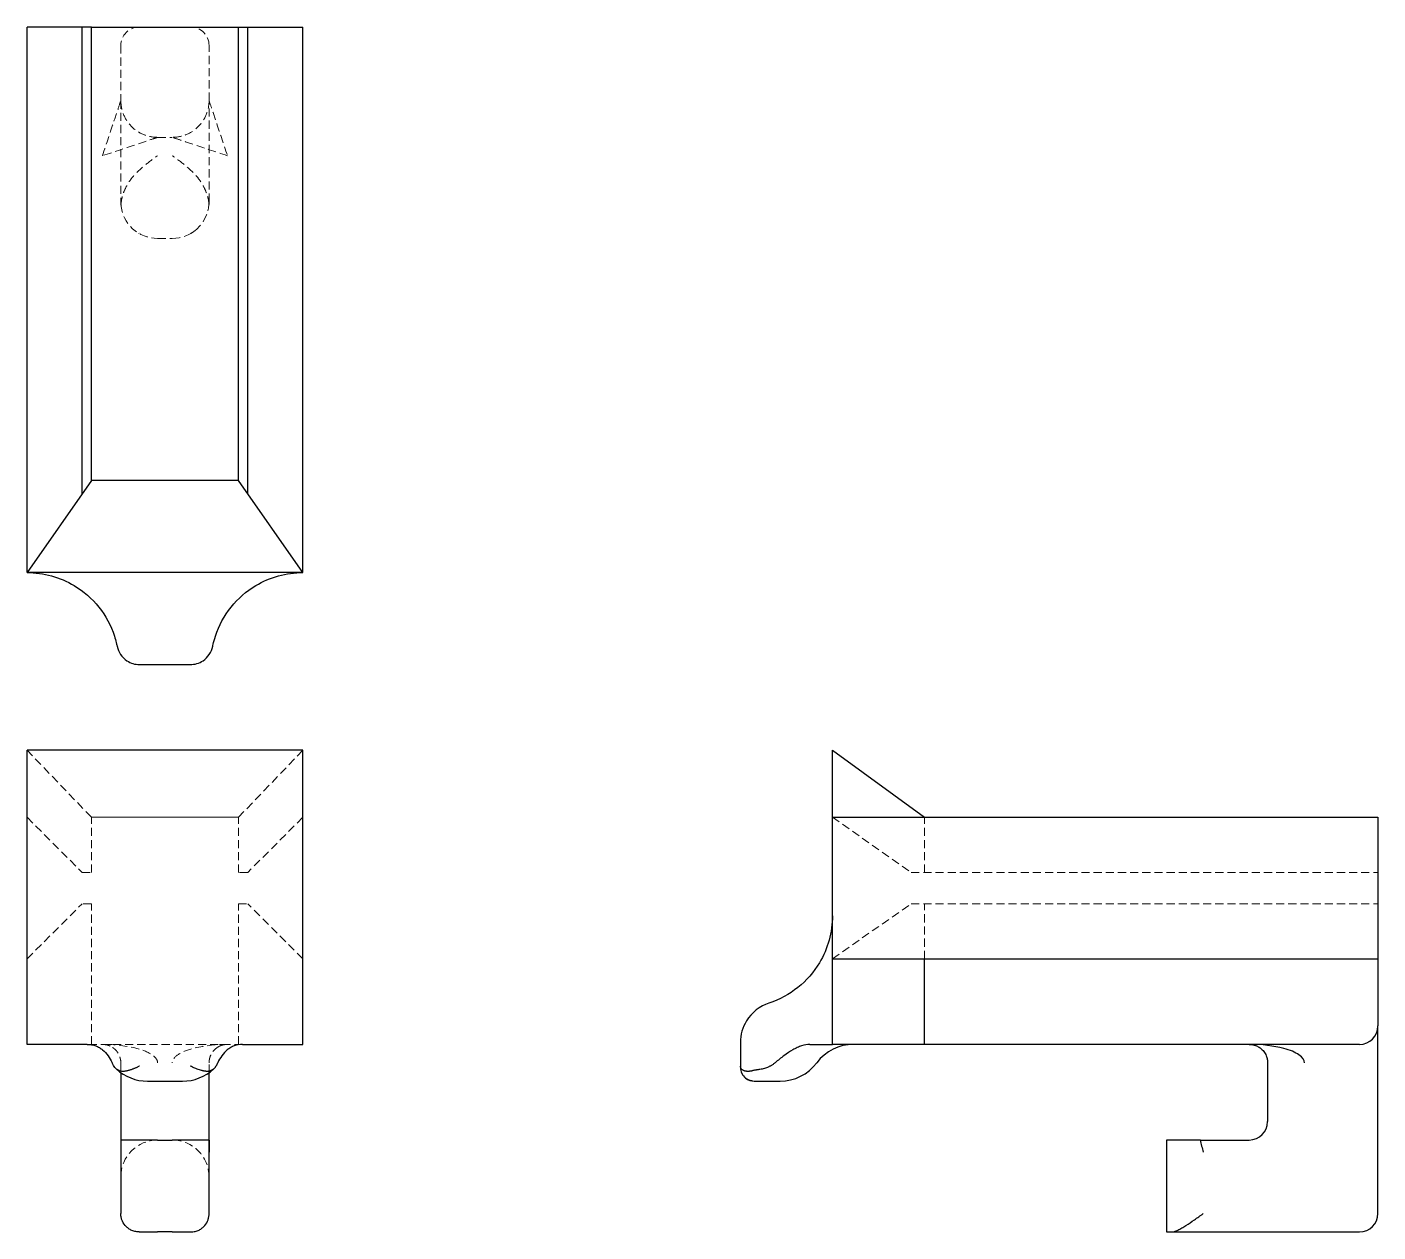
# Model space of a CAD drawing. Header units: millimetres. Extents: x 61 to 273, y 19 to 208.
import ezdxf

# ---------------------------------------------------------------- set-up
doc = ezdxf.new("R2010")
doc.units = ezdxf.units.MM
doc.linetypes.add('HIDDEN', pattern=[1.905, 1.27, -0.635])

msp = doc.modelspace()

# ---------------------------------------------------------------- linework, layer by layer
at = {"color": 7, "linetype": 'Continuous', "lineweight": 25}
for p, q in [((70.04, 208), (61.4, 208)), ((61.4, 122.55), (61.4, 208)), ((70.04, 134.89), (70.04, 208)), ((71.48, 208), (70.04, 208)), ((71.48, 136.95), (71.48, 208)), ((71.48, 208), (94.52, 208)), ((94.52, 136.95), (94.52, 208)), ((94.52, 208), (95.96, 208)), ((95.96, 134.89), (95.96, 208)), ((95.96, 208), (104.61, 208)), ((104.61, 122.55), (104.61, 208)), ((71.48, 136.95), (61.4, 122.55)), ((94.52, 136.95), (71.48, 136.95)), ((104.61, 122.55), (94.52, 136.95)), ((104.61, 122.55), (61.4, 122.55)), ((79.04, 108.14), (86.97, 108.14)), ((61.4, 84.22), (61.4, 94.73)), ((104.61, 94.73), (61.4, 94.73)), ((104.61, 84.22), (104.61, 94.73)), ((187.55, 94.73), (201.95, 84.22)), ((187.55, 84.22), (187.55, 94.73)), ((61.4, 62.04), (61.4, 84.22)), ((104.61, 62.04), (104.61, 84.22)), ((187.55, 84.22), (273, 84.22)), ((187.55, 62.04), (187.55, 84.22)), ((273, 84.22), (273, 62.04)), ((61.4, 48.65), (61.4, 62.04)), ((104.61, 48.65), (104.61, 62.04)), ((187.55, 62.04), (273, 62.04)), ((187.55, 48.65), (187.55, 62.04)), ((201.95, 48.65), (201.95, 62.04)), ((273, 62.04), (273, 51.53)), ((273, 45.77), (273, 51.53)), ((173.14, 48.96), (173.14, 45.26)), ((70.83, 48.65), (61.4, 48.65)), ((61.4, 48.65), (61.4, 48.65)), ((95.17, 48.65), (104.6, 48.65)), ((104.61, 48.65), (104.6, 48.65)), ((184.03, 48.65), (187.55, 48.65)), ((201.95, 48.65), (187.55, 48.65)), ((270.12, 48.65), (201.95, 48.65)), ((255.72, 45.77), (255.72, 36.55)), ((273, 22.15), (273, 45.77)), ((76.09, 44.22), (76.09, 36.55)), ((80.27, 42.89), (80.59, 42.89)), ((80.59, 42.89), (85.41, 42.89)), ((85.41, 42.89), (85.74, 42.89)), ((89.91, 36.55), (89.91, 44.22)), ((175.3, 42.89), (179.34, 42.89)), ((76.09, 36.55), (76.09, 31.77)), ((89.91, 31.75), (89.91, 36.55)), ((76.09, 31.77), (76.09, 22.15)), ((81.85, 33.67), (76.11, 33.67)), ((81.85, 33.67), (84.15, 33.67)), ((89.9, 33.67), (84.15, 33.67)), ((89.91, 22.15), (89.91, 31.77)), ((239.88, 33.67), (239.88, 19.27)), ((245.18, 33.67), (239.88, 33.67)), ((78.97, 19.27), (81.85, 19.27)), ((84.15, 19.27), (81.85, 19.27)), ((84.15, 19.27), (87.03, 19.27)), ((239.88, 19.27), (240.65, 19.27)), ((240.65, 19.27), (270.12, 19.27))]:
    msp.add_line(p, q, dxfattribs=at)
at = {"color": 7, "linetype": 'HIDDEN', "lineweight": 18}
for p, q in [((76.09, 205.12), (76.09, 196.48)), ((89.91, 196.48), (89.91, 205.12)), ((76.09, 196.48), (76.09, 180.64)), ((89.91, 180.64), (89.91, 196.48)), ((81.85, 190.72), (84.15, 190.72)), ((78.97, 175.65), (78.89, 175.7)), ((81.85, 174.88), (84.15, 174.88)), ((71.48, 84.22), (61.4, 94.73)), ((104.61, 94.73), (94.52, 84.22)), ((61.4, 84.22), (70.04, 75.58)), ((71.48, 75.58), (71.48, 84.22)), ((94.52, 84.22), (71.48, 84.22)), ((71.48, 84.22), (71.48, 84.22)), ((71.48, 84.22), (94.52, 84.22)), ((94.52, 84.22), (94.52, 84.22)), ((94.52, 75.58), (94.52, 84.22)), ((104.61, 84.22), (95.96, 75.58)), ((187.55, 84.22), (199.89, 75.58)), ((201.95, 84.22), (201.95, 84.22)), ((201.95, 75.58), (201.95, 84.22)), ((201.95, 84.22), (273, 84.22)), ((70.04, 75.58), (71.48, 75.58)), ((95.96, 75.58), (94.52, 75.58)), ((199.89, 75.58), (273, 75.58)), ((61.4, 62.04), (70.04, 70.68)), ((71.48, 70.68), (70.04, 70.68)), ((71.48, 48.65), (71.48, 70.68)), ((94.52, 70.68), (95.96, 70.68)), ((94.52, 48.65), (94.52, 70.68)), ((104.61, 62.04), (95.96, 70.68)), ((187.55, 62.04), (199.89, 70.68)), ((199.89, 70.68), (273, 70.68)), ((201.95, 62.04), (201.95, 70.68)), ((95.17, 48.65), (70.83, 48.65)), ((76.09, 45.77), (76.09, 44.22)), ((89.91, 44.22), (89.91, 45.77))]:
    msp.add_line(p, q, dxfattribs=at)
for centre, radius, start, end in [((78.97, 205.12), 2.88, 90, 180), ((87.03, 205.12), 2.88, 0, 90), ((81.85, 180.64), 5.76, 184.5624, 270), ((84.15, 180.64), 5.76, 270, 355.4376), ((81.85, 27.91), 5.76, 90, 180), ((84.15, 27.91), 5.76, 0, 89.9367)]:
    msp.add_arc(centre, radius, start, end, dxfattribs=at)
at = {"color": 7, "linetype": 'Continuous', "lineweight": 25}
for centre, radius, start, end in [((270.12, 51.53), 2.88, 270, 0), ((190.86, 41.45), 7.2, 90, 143.1301), ((80.27, 50.09), 7.2, 227.1625, 270), ((85.74, 50.09), 7.2, 270, 312.7922), ((179.34, 50.09), 7.2, 270, 323.1301), ((252.84, 36.55), 2.88, 270, 0), ((270.12, 22.15), 2.88, 270, 0)]:
    msp.add_arc(centre, radius, start, end, dxfattribs=at)
at = {"color": 7, "linetype": 'HIDDEN', "lineweight": 18}
for points, knots in [([(73.21, 187.84), (73.85, 189.78), (74.93, 193), (75.89, 195.89), (76.09, 196.48), (76.09, 196.48)], [0, 0, 0, 0, 0.673198, 1.121997, 1.570796, 1.570796, 1.570796, 1.570796]), ([(81.85, 190.72), (81.1, 190.72), (80.34, 190.87), (78.95, 191.44), (78.31, 191.87), (77.24, 192.94), (76.82, 193.58), (76.24, 194.97), (76.09, 195.72), (76.09, 196.48)], [0, 0, 0, 0, 0.25, 0.25, 0.5, 0.5, 0.75, 0.75, 1, 1, 1, 1]), ([(89.91, 196.48), (89.91, 195.72), (89.76, 194.97), (89.19, 193.58), (88.76, 192.94), (87.69, 191.87), (87.05, 191.44), (85.66, 190.87), (84.91, 190.72), (84.15, 190.72)], [0, 0, 0, 0, 0.25, 0.25, 0.5, 0.5, 0.75, 0.75, 1, 1, 1, 1]), ([(89.91, 196.48), (89.91, 196.48), (90.11, 195.89), (91.07, 193), (92.15, 189.78), (92.79, 187.84)], [-1.570796, -1.570796, -1.570796, -1.570796, -1.121997, -0.673198, 0, 0, 0, 0]), ([(81.85, 190.72), (81.85, 190.72), (81.26, 190.52), (78.37, 189.56), (75.15, 188.48), (73.21, 187.84)], [0, 0, 0, 0, 0.448799, 0.897598, 1.570796, 1.570796, 1.570796, 1.570796]), ([(92.79, 187.84), (90.86, 188.48), (87.64, 189.56), (84.74, 190.52), (84.15, 190.72), (84.15, 190.72)], [-1.570796, -1.570796, -1.570796, -1.570796, -0.897598, -0.448799, 0, 0, 0, 0]), ([(76.11, 180.18), (76.14, 180.6), (76.21, 181), (76.42, 181.8), (76.56, 182.2), (76.9, 182.95), (77.1, 183.31), (77.55, 184.01), (77.8, 184.34), (78.61, 185.29), (79.22, 185.84), (80.5, 186.88), (81.17, 187.36), (81.85, 187.84)], [0, 0, 0, 0, 0.125, 0.125, 0.25, 0.25, 0.375, 0.375, 0.5, 0.5, 0.75, 0.75, 1, 1, 1, 1]), ([(89.9, 180.18), (89.86, 180.6), (89.8, 181), (89.59, 181.8), (89.44, 182.2), (89.1, 182.95), (88.9, 183.31), (88.45, 184.01), (88.2, 184.34), (87.39, 185.29), (86.79, 185.84), (85.51, 186.88), (84.83, 187.36), (84.15, 187.84)], [0, 0, 0, 0, 0.125, 0.125, 0.25, 0.25, 0.375, 0.375, 0.5, 0.5, 0.75, 0.75, 1, 1, 1, 1]), ([(76.14, 179.93), (76.12, 180.16), (76.09, 180.39), (76.09, 180.63), (76.09, 180.64)], [0, 0, 0, 0, 0.970202, 1, 1, 1, 1]), ([(76.09, 180.59), (76.09, 180.52), (76.09, 180.35), (76.1, 180.24), (76.11, 180.18)], [0, 0, 0, 0, 0.459345, 1, 1, 1, 1]), ([(89.91, 180.64), (89.91, 180.63), (89.91, 180.44), (89.89, 180.25), (89.87, 180.06)], [0, 0, 0, 0, 0.036759, 1, 1, 1, 1]), ([(89.9, 180.18), (89.9, 180.24), (89.91, 180.35), (89.91, 180.52), (89.91, 180.59)], [0, 0, 0, 0, 0.5391527, 1, 1, 1, 1]), ([(87.71, 176.11), (87.69, 176.1), (87.49, 175.92), (87.25, 175.78), (87.03, 175.65)], [0, 0, 0, 0, 0.090747, 1, 1, 1, 1]), ([(81.85, 45.77), (81.85, 46.2), (81.26, 47.06), (78.37, 48.27), (75.15, 48.65), (73.21, 48.65)], [0, 0, 0, 0, 0.448799, 0.897598, 1.570796, 1.570796, 1.570796, 1.570796]), ([(73.21, 48.65), (73.41, 48.63), (73.83, 48.61), (74.28, 48.46), (74.62, 48.29), (74.76, 48.19), (74.83, 48.15)], [0, 0, 0, 0, 0.244846, 0.494317, 0.746476, 1, 1, 1, 1]), ([(74.79, 48.17), (74.87, 48.12), (75.02, 48.01), (75.26, 47.8), (75.49, 47.54), (75.7, 47.23), (75.85, 46.92), (75.96, 46.62), (76.03, 46.34), (76.08, 46.06), (76.09, 45.86), (76.09, 45.77)], [0, 0, 0, 0, 0.14981, 0.29594, 0.466509, 0.611573, 0.732249, 0.812878, 0.88255, 0.943728, 1, 1, 1, 1]), ([(92.79, 48.65), (90.86, 48.65), (87.64, 48.27), (84.74, 47.06), (84.15, 46.2), (84.15, 45.77)], [-1.570796, -1.570796, -1.570796, -1.570796, -0.897598, -0.448799, 0, 0, 0, 0]), ([(89.91, 45.77), (89.92, 45.86), (89.92, 46.06), (89.99, 46.47), (90.14, 46.94), (90.42, 47.42), (90.74, 47.8), (91.1, 48.11), (91.46, 48.33), (91.86, 48.5), (92.12, 48.56), (92.26, 48.6)], [0, 0, 0, 0, 0.033884, 0.070718, 0.160847, 0.275191, 0.423359, 0.549981, 0.700861, 0.844997, 1, 1, 1, 1]), ([(91.17, 48.14), (91.24, 48.19), (91.38, 48.29), (91.72, 48.46), (92.17, 48.61), (92.59, 48.63), (92.79, 48.65)], [0, 0, 0, 0, 0.253417, 0.505557, 0.755074, 1, 1, 1, 1]), ([(253.62, 48.54), (253.69, 48.51), (253.85, 48.47), (254.09, 48.37), (254.26, 48.27), (254.34, 48.22)], [0, 0, 0, 0, 0.289506, 0.661296, 1, 1, 1, 1]), ([(173.14, 45.06), (173.18, 44.79), (173.24, 44.24), (173.72, 43.53), (174.4, 43.03), (174.96, 42.95), (175.23, 42.91)], [0, 0, 0, 0, 0.249863, 0.499759, 0.749447, 1, 1, 1, 1])]:
    msp.add_open_spline(points, degree=3, knots=knots, dxfattribs=at)
at = {"color": 7, "linetype": 'Continuous', "lineweight": 25}
for points, knots in [([(61.4, 122.55), (63.98, 122.55), (68.28, 121.36), (72.89, 117.33), (74.56, 114.25), (75.09, 112.61)], [0.315556, 0.315556, 0.315556, 0.315556, 0.853516, 1.212156, 1.570796, 1.570796, 1.570796, 1.570796]), ([(90.91, 112.61), (91.45, 114.25), (93.11, 117.33), (97.72, 121.36), (102.02, 122.55), (104.6, 122.55)], [-1.570796, -1.570796, -1.570796, -1.570796, -1.212156, -0.853516, -0.315556, -0.315556, -0.315556, -0.315556]), ([(75.09, 112.61), (75.21, 112.23), (75.44, 111.4), (75.51, 111.02), (75.51, 111.02)], [0, 0, 0, 0, 0.0545705, 0.1273311, 0.1273311, 0.1273311, 0.1273311]), ([(90.49, 111.02), (90.49, 111.02), (90.54, 111.3), (90.75, 112.11), (90.91, 112.61)], [0, 0, 0, 0, 0.0545705, 0.1273311, 0.1273311, 0.1273311, 0.1273311]), ([(75.51, 111.02), (75.7, 110.1), (76.69, 108.64), (78.33, 108.14), (79.04, 108.14)], [0, 0, 0, 0, 0.571429, 1, 1, 1, 1]), ([(86.97, 108.14), (87.67, 108.14), (89.32, 108.64), (90.31, 110.1), (90.49, 111.02)], [0, 0, 0, 0, 0.428571, 1, 1, 1, 1]), ([(187.55, 68.81), (187.55, 66.23), (186.36, 61.93), (182.33, 57.32), (179.25, 55.65), (177.61, 55.12)], [-1.570796, -1.570796, -1.570796, -1.570796, -1.032836, -0.674196, -0.315556, -0.315556, -0.315556, -0.315556]), ([(177.61, 55.12), (176.19, 54.65), (173.92, 52.89), (173.14, 50.14), (173.14, 48.96)], [0, 0, 0, 0, 0.0727606, 0.1273311, 0.1273311, 0.1273311, 0.1273311]), ([(70.83, 48.65), (71.31, 48.65), (71.75, 48.57), (72.35, 48.35), (72.55, 48.25), (72.91, 48.04), (73.08, 47.92), (73.56, 47.53), (73.84, 47.22), (74.34, 46.53), (74.55, 46.15), (74.74, 45.77)], [0, 0, 0, 0, 0.25, 0.25, 0.375, 0.375, 0.5, 0.5, 0.75, 0.75, 1, 1, 1, 1]), ([(95.17, 48.65), (94.69, 48.65), (94.26, 48.57), (93.65, 48.35), (93.46, 48.25), (93.09, 48.04), (92.92, 47.92), (92.44, 47.53), (92.16, 47.22), (91.66, 46.53), (91.45, 46.15), (91.26, 45.77)], [0, 0, 0, 0, 0.25, 0.25, 0.375, 0.375, 0.5, 0.5, 0.75, 0.75, 1, 1, 1, 1]), ([(184.03, 48.65), (183.61, 48.65), (183.18, 48.57), (182.5, 48.35), (182.27, 48.25), (181.8, 48.04), (181.57, 47.92), (180.88, 47.53), (180.41, 47.22), (179.49, 46.53), (179.03, 46.15), (178.57, 45.77)], [0, 0, 0, 0, 0.25, 0.25, 0.375, 0.375, 0.5, 0.5, 0.75, 0.75, 1, 1, 1, 1]), ([(252.84, 48.65), (253.03, 48.64), (253.41, 48.61), (253.83, 48.49), (254.14, 48.34), (254.28, 48.26), (254.34, 48.22)], [0, 0, 0, 0, 0.242979, 0.491431, 0.744058, 1, 1, 1, 1]), ([(261.48, 45.77), (261.48, 46.2), (260.89, 47.06), (258, 48.27), (254.78, 48.65), (252.84, 48.65)], [-1.570796, -1.570796, -1.570796, -1.570796, -1.121997, -0.673198, 0, 0, 0, 0]), ([(254.34, 48.22), (254.36, 48.21), (254.46, 48.15), (254.64, 48.02), (254.89, 47.8), (255.12, 47.54), (255.33, 47.23), (255.48, 46.92), (255.59, 46.62), (255.66, 46.34), (255.71, 46.06), (255.72, 45.86), (255.72, 45.77)], [0, 0, 0, 0, 0.030904, 0.189726, 0.328996, 0.491556, 0.62981, 0.74482, 0.821663, 0.888064, 0.94637, 1, 1, 1, 1]), ([(75.51, 44.7), (75.41, 44.75), (75.3, 44.87), (75.1, 45.14), (75.03, 45.24), (74.88, 45.48), (74.81, 45.62), (74.74, 45.77)], [0, 0, 0, 0, 0.5, 0.5, 0.75, 0.75, 1, 1, 1, 1]), ([(75.88, 44.51), (75.86, 44.53), (75.8, 44.55), (75.72, 44.59), (75.66, 44.62), (75.6, 44.65), (75.55, 44.68), (75.52, 44.69), (75.51, 44.7)], [0, 0, 0, 0, 0.171093, 0.34034, 0.507794, 0.673512, 0.837557, 1, 1, 1, 1]), ([(79.03, 45.26), (78.98, 45.23), (78.86, 45.17), (78.69, 45.09), (78.51, 45), (78.33, 44.93), (78.15, 44.85), (77.97, 44.78), (77.79, 44.71), (77.61, 44.65), (77.43, 44.6), (77.24, 44.54), (77.04, 44.49), (76.83, 44.45), (76.62, 44.42), (76.41, 44.41), (76.22, 44.42), (76.04, 44.45), (75.94, 44.49), (75.88, 44.51)], [0, 0, 0, 0, 0.04871, 0.097748, 0.147129, 0.196851, 0.246906, 0.297274, 0.347928, 0.398837, 0.449965, 0.501278, 0.564923, 0.631118, 0.699893, 0.771241, 0.845105, 0.921392, 1, 1, 1, 1]), ([(90.12, 44.51), (90.09, 44.5), (90.04, 44.48), (89.96, 44.45), (89.87, 44.44), (89.78, 44.42), (89.68, 44.42), (89.59, 44.42), (89.49, 44.42), (89.38, 44.43), (89.28, 44.44), (89.17, 44.45), (89.07, 44.47), (88.96, 44.5), (88.86, 44.52), (88.67, 44.57), (88.4, 44.65), (88.04, 44.78), (87.68, 44.92), (87.32, 45.08), (87.08, 45.2), (86.97, 45.26)], [0, 0, 0, 0, 0.039601, 0.078632, 0.117083, 0.154942, 0.192195, 0.228829, 0.264834, 0.300201, 0.334925, 0.369002, 0.402434, 0.435224, 0.467378, 0.498897, 0.601276, 0.702792, 0.803182, 0.902264, 1, 1, 1, 1]), ([(90.49, 44.7), (90.48, 44.69), (90.45, 44.68), (90.41, 44.65), (90.35, 44.62), (90.28, 44.59), (90.2, 44.55), (90.15, 44.53), (90.12, 44.51)], [0, 0, 0, 0, 0.162443, 0.326488, 0.492206, 0.65966, 0.828907, 1, 1, 1, 1]), ([(91.26, 45.77), (91.24, 45.72), (91.2, 45.64), (91.14, 45.52), (91.08, 45.41), (91.02, 45.31), (90.96, 45.21), (90.9, 45.13), (90.83, 45.03), (90.74, 44.92), (90.65, 44.82), (90.57, 44.75), (90.52, 44.72), (90.49, 44.7)], [0, 0, 0, 0, 0.0738722, 0.1466839, 0.2185632, 0.2896448, 0.3600705, 0.4299894, 0.4995576, 0.625118, 0.7497553, 0.8750683, 1, 1, 1, 1]), ([(175.01, 44.51), (174.96, 44.5), (174.87, 44.48), (174.74, 44.45), (174.62, 44.44), (174.5, 44.42), (174.38, 44.42), (174.28, 44.42), (174.17, 44.42), (174.08, 44.43), (173.99, 44.44), (173.9, 44.45), (173.82, 44.47), (173.75, 44.5), (173.68, 44.52), (173.57, 44.57), (173.44, 44.65), (173.3, 44.78), (173.21, 44.92), (173.15, 45.08), (173.15, 45.2), (173.14, 45.26)], [0, 0, 0, 0, 0.039601, 0.078632, 0.117083, 0.154942, 0.192195, 0.228829, 0.264834, 0.300201, 0.334925, 0.369002, 0.402434, 0.435224, 0.467378, 0.498897, 0.601276, 0.702792, 0.803182, 0.902264, 1, 1, 1, 1]), ([(173.14, 45.05), (173.14, 44.4), (173.69, 43.28), (174.82, 42.89), (175.3, 42.89)], [0, 0, 0, 0, 0.571429, 1, 1, 1, 1]), ([(176.02, 44.7), (175.97, 44.69), (175.85, 44.68), (175.68, 44.65), (175.5, 44.62), (175.34, 44.59), (175.17, 44.55), (175.06, 44.53), (175.01, 44.51)], [0, 0, 0, 0, 0.162443, 0.326488, 0.492206, 0.65966, 0.828907, 1, 1, 1, 1]), ([(178.57, 45.77), (178.52, 45.72), (178.42, 45.64), (178.25, 45.52), (178.08, 45.41), (177.92, 45.31), (177.74, 45.21), (177.57, 45.13), (177.34, 45.03), (177.06, 44.92), (176.72, 44.82), (176.38, 44.75), (176.14, 44.72), (176.02, 44.7)], [0, 0, 0, 0, 0.0738722, 0.1466839, 0.2185632, 0.2896448, 0.3600705, 0.4299894, 0.4995576, 0.625118, 0.7497553, 0.8750683, 1, 1, 1, 1]), ([(245.18, 33.67), (245.6, 33.67), (246, 33.67), (246.8, 33.67), (247.2, 33.67), (247.95, 33.67), (248.31, 33.67), (249.01, 33.67), (249.34, 33.67), (250.29, 33.67), (250.84, 33.67), (251.88, 33.67), (252.36, 33.67), (252.84, 33.67)], [0, 0, 0, 0, 0.125, 0.125, 0.25, 0.25, 0.375, 0.375, 0.5, 0.5, 0.75, 0.75, 1, 1, 1, 1]), ([(78.97, 19.27), (78.72, 19.27), (78.49, 19.3), (78.06, 19.41), (77.85, 19.48), (77.48, 19.67), (77.32, 19.78), (77.02, 20.02), (76.89, 20.15), (76.54, 20.56), (76.37, 20.86), (76.2, 21.33), (76.16, 21.5), (76.12, 21.74), (76.11, 21.82), (76.09, 21.98), (76.09, 22.07), (76.09, 22.15)], [0, 0, 0, 0, 0.125, 0.125, 0.25, 0.25, 0.375, 0.375, 0.5, 0.5, 0.75, 0.75, 0.875, 0.875, 0.9375, 0.9375, 1, 1, 1, 1]), ([(87.03, 19.27), (87.28, 19.27), (87.51, 19.3), (87.95, 19.41), (88.15, 19.48), (88.52, 19.67), (88.68, 19.78), (88.98, 20.02), (89.12, 20.15), (89.47, 20.56), (89.63, 20.86), (89.8, 21.33), (89.84, 21.5), (89.89, 21.74), (89.9, 21.82), (89.91, 21.98), (89.91, 22.07), (89.91, 22.15)], [0, 0, 0, 0, 0.125, 0.125, 0.25, 0.25, 0.375, 0.375, 0.5, 0.5, 0.75, 0.75, 0.875, 0.875, 0.9375, 0.9375, 1, 1, 1, 1]), ([(240.65, 19.27), (240.79, 19.27), (240.95, 19.3), (241.29, 19.41), (241.48, 19.48), (241.87, 19.67), (242.07, 19.78), (242.48, 20.02), (242.7, 20.15), (243.35, 20.56), (243.8, 20.86), (244.48, 21.33), (244.71, 21.5), (245.06, 21.74), (245.17, 21.82), (245.4, 21.98), (245.52, 22.07), (245.64, 22.15)], [0, 0, 0, 0, 0.125, 0.125, 0.25, 0.25, 0.375, 0.375, 0.5, 0.5, 0.75, 0.75, 0.875, 0.875, 0.9375, 0.9375, 1, 1, 1, 1])]:
    msp.add_open_spline(points, degree=3, knots=knots, dxfattribs=at)
for points in [[(173.14, 45.26), (173.14, 45.11), (173.14, 45.04), (173.14, 45.04)], [(76.11, 33.67), (76.1, 33.03), (76.09, 32.4), (76.09, 31.77)], [(89.9, 33.67), (89.91, 33.03), (89.91, 32.4), (89.91, 31.77)], [(245.18, 33.67), (245.29, 33.03), (245.45, 32.4), (245.64, 31.77)]]:
    msp.add_open_spline(points, degree=3, dxfattribs=at)

doc.saveas('drawing.dxf')
